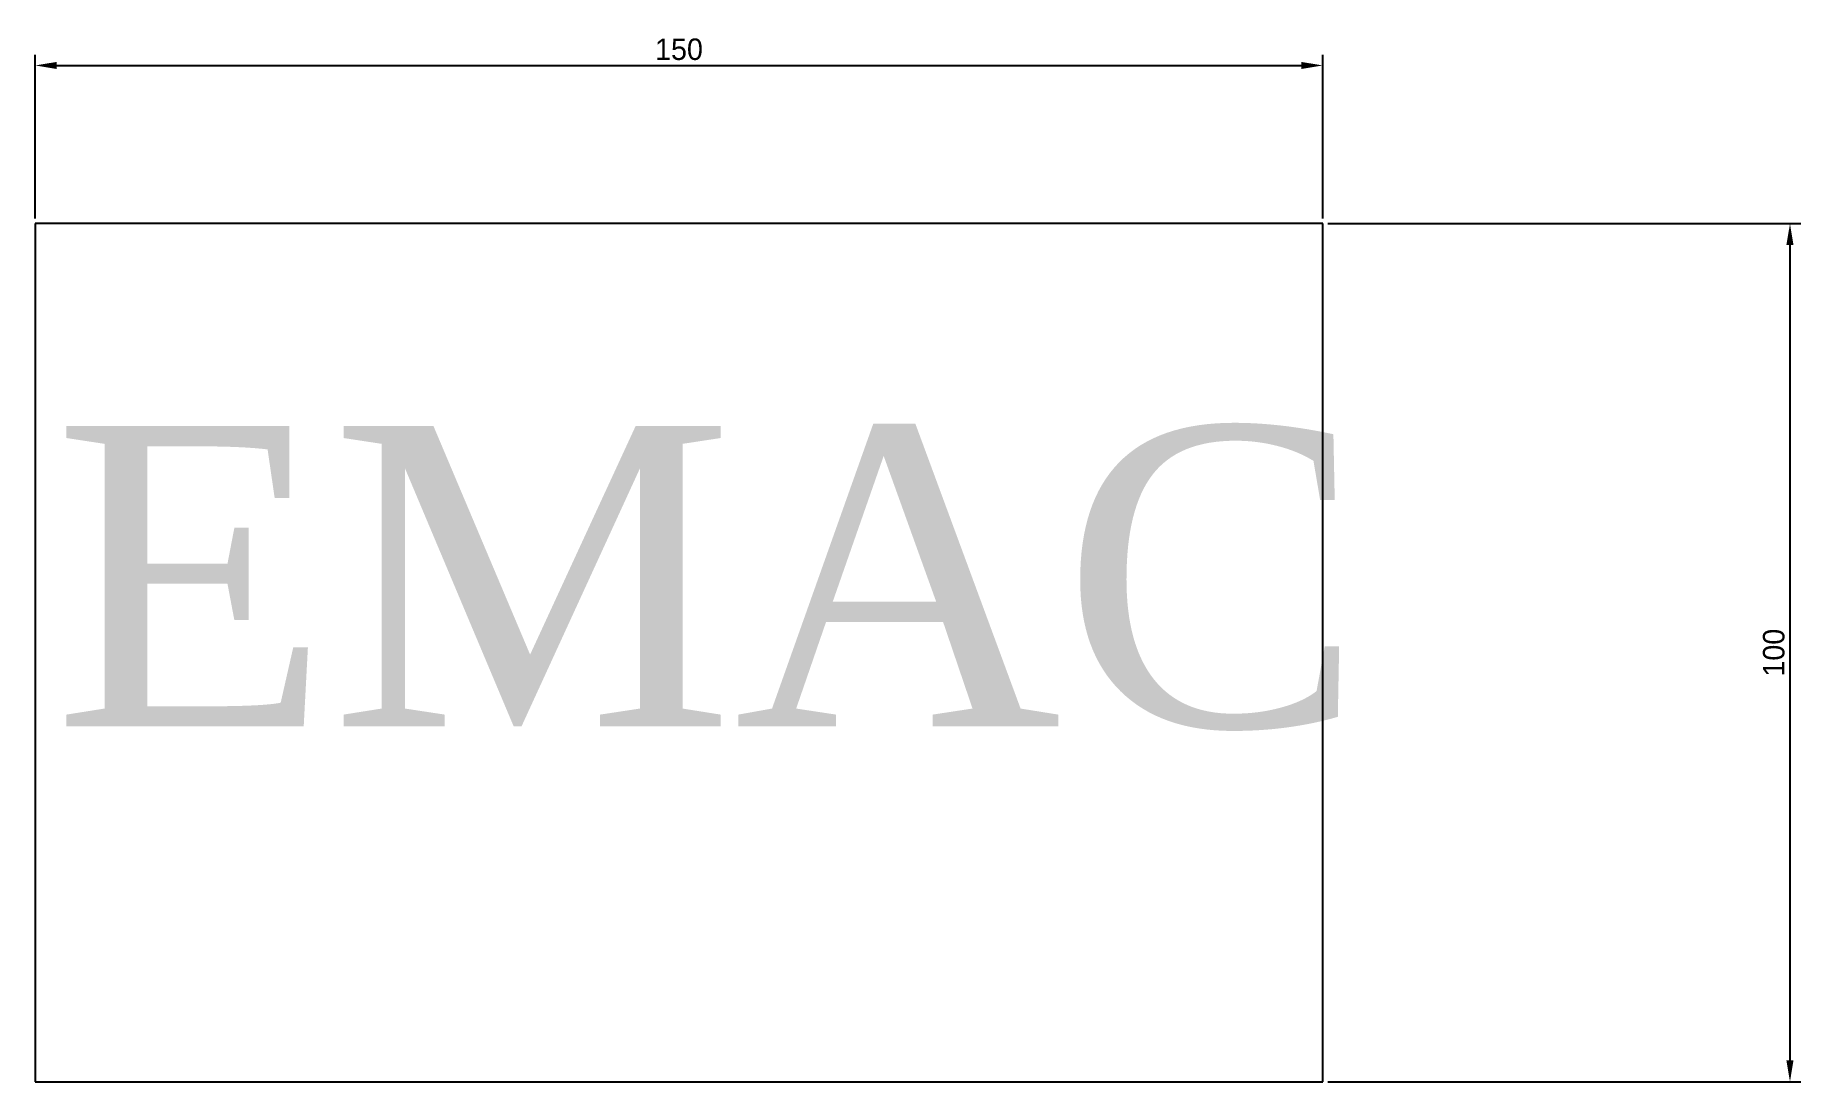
# Model space of a CAD drawing. Header units: millimetres. Extents: x 0 to 206, y 0 to 122.
import ezdxf

# ---------------------------------------------------------------- set-up
doc = ezdxf.new("R2010")
doc.units = ezdxf.units.MM
doc.dimstyles.new('ISO-25', dxfattribs={"dimtxt": 2.5, "dimasz": 2.5, "dimexe": 1.25, "dimexo": 0.625, "dimtad": 1, "dimtxsty": 'Standard', "dimcen": 2.5, "dimadec": 0, "dimazin": 0, "dimtfac": 1, "dimtmove": 0, "dimatfit": 3, "dimfxl": 0, "dimarcsym": 0})

# ---------------------------------------------------------------- blocks, each defined once
blk = doc.blocks.new('*D1')
at = {"color": 0, "lineweight": -2}
for p, q in [((0, 100.62), (0, 119.69)), ((150, 100.62), (150, 119.69)), ((2.5, 118.44), (147.5, 118.44))]:
    blk.add_line(p, q, dxfattribs=at)
at = {"color": 0}
for points in [[(2.5, 118.85), (2.5, 118.02), (0, 118.44)], [(147.5, 118.85), (147.5, 118.02), (150, 118.44)]]:
    blk.add_solid(points, dxfattribs=at)
at = {"layer": 'Defpoints', "color": 0}
for p in [(150, 118.44), (0, 100), (150, 100)]:
    blk.add_point(p, dxfattribs=at)
at = {"color": 0, "insert": (75, 120.31), "char_height": 2.5, "attachment_point": 5}
blk.add_mtext('150', dxfattribs=at)
blk = doc.blocks.new('*D2')
at = {"color": 0, "lineweight": -2}
for p, q in [((150.62, 100), (205.7, 100)), ((204.45, 97.5), (204.45, 2.5)), ((150.62, 0), (205.7, 0))]:
    blk.add_line(p, q, dxfattribs=at)
at = {"color": 0}
for points in [[(204.03, 97.5), (204.86, 97.5), (204.45, 100)], [(204.03, 2.5), (204.86, 2.5), (204.45, 0)]]:
    blk.add_solid(points, dxfattribs=at)
at = {"layer": 'Defpoints', "color": 0}
for p in [(150, 100), (150, 0), (204.45, 0)]:
    blk.add_point(p, dxfattribs=at)
at = {"color": 0, "insert": (202.57, 50), "char_height": 2.5, "attachment_point": 5, "rotation": 90}
blk.add_mtext('100', dxfattribs=at)

msp = doc.modelspace()

# ---------------------------------------------------------------- linework, layer by layer
for p, q in [((150, 100), (0, 100)), ((0, 100), (0, 0)), ((150, 0), (150, 100)), ((0, 0), (150, 0))]:
    msp.add_line(p, q)

# ---------------------------------------------------------------- texts
at = {"insert": (2.104, 76.4), "char_height": 35, "width": 104.3049, "attachment_point": 1}
msp.add_mtext('{\\fTimes New Roman|b0|i0|c0|p18;EMAC}', dxfattribs=at)

# ---------------------------------------------------------------- dimensions: what is measured, and where the dimension line sits
dim = msp.add_linear_dim(base=(150, 118.437), p1=(0, 100), p2=(150, 100), dimstyle='ISO-25')
dim.commit()
dim.dimension.update_dxf_attribs({"geometry": '*D1', "text_midpoint": (75, 120.312)})
dim = msp.add_linear_dim(base=(204.448, 0), p1=(150, 100), p2=(150, 0), angle=90, dimstyle='ISO-25')
dim.commit()
dim.dimension.update_dxf_attribs({"geometry": '*D2', "text_midpoint": (202.573, 50)})

doc.saveas('drawing.dxf')
